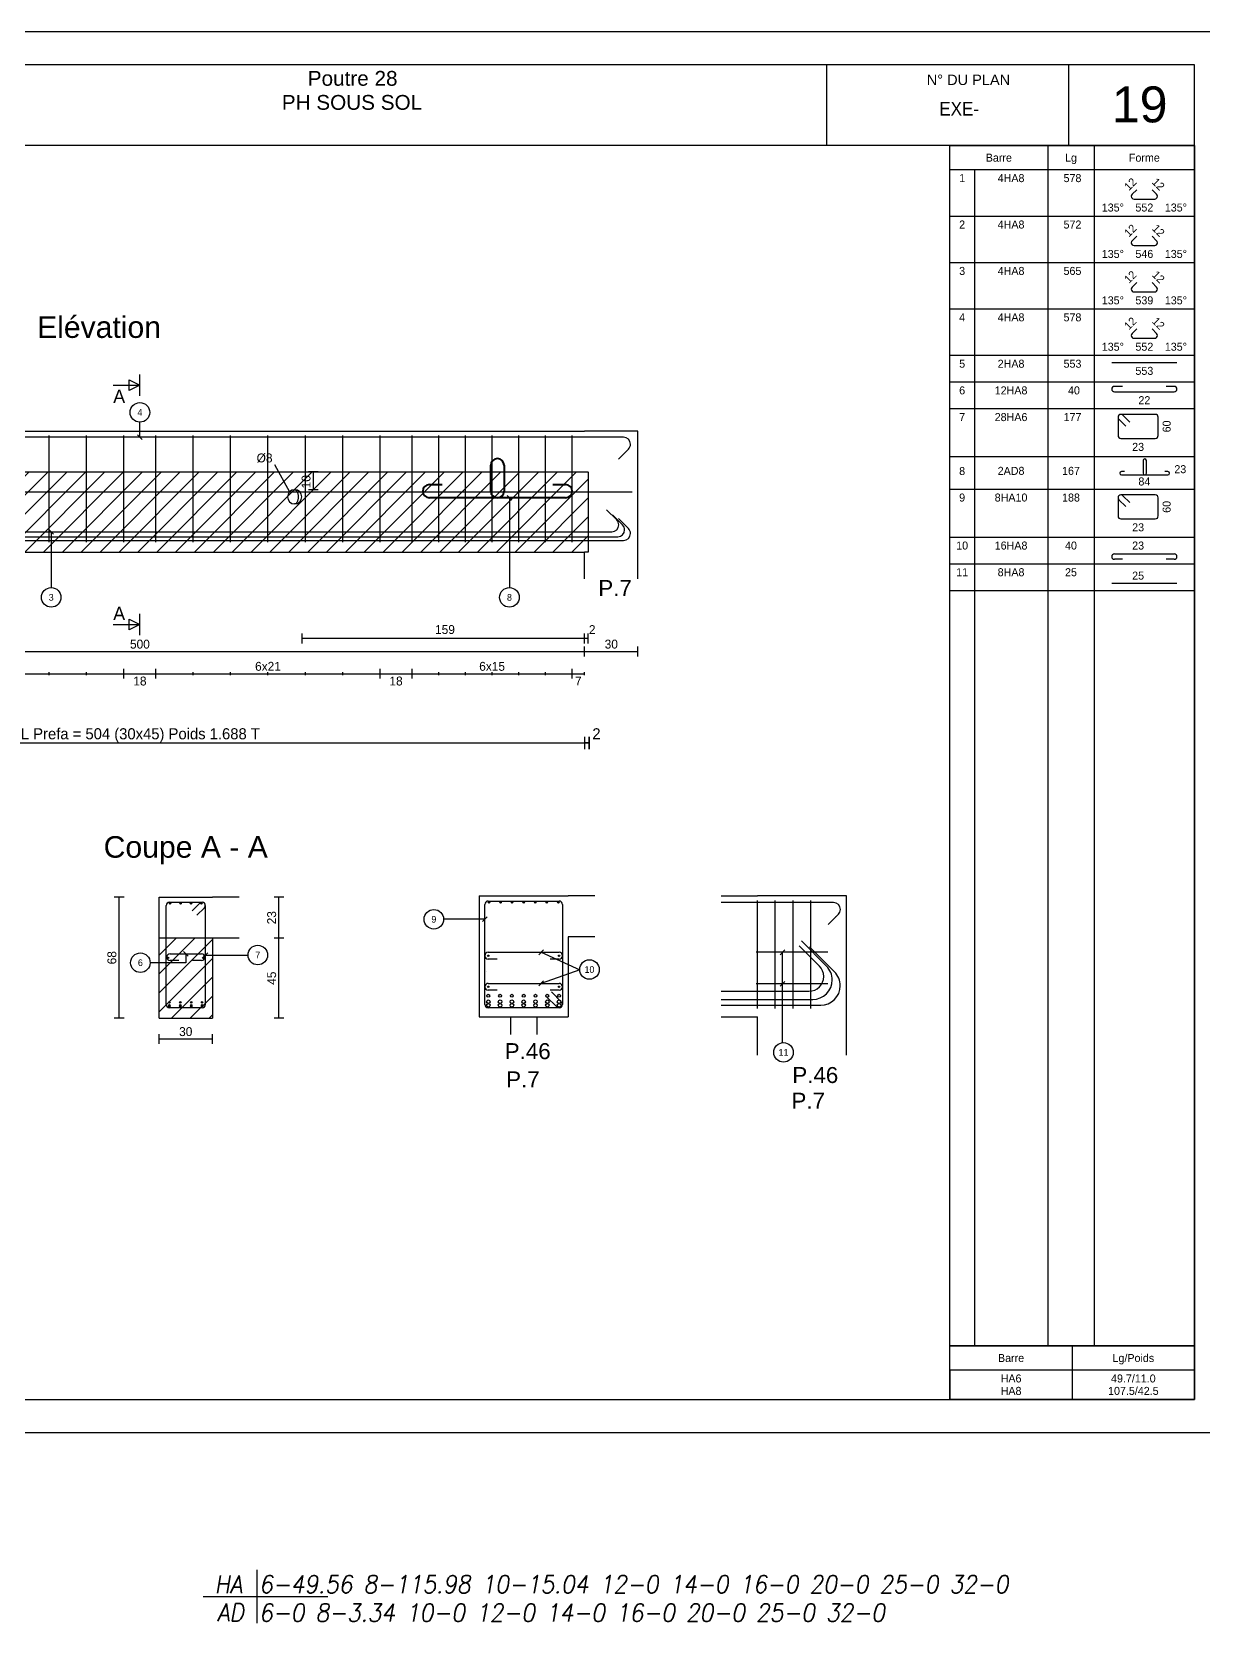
# Model space of a CAD drawing. Extents: x -12912 to 27386, y 1818 to 8189.
# Drawn here: x 9461 to 10120, y 3076 to 3971 of the extents above; entities that cross this region are included whole.
import ezdxf
from ezdxf.enums import TextEntityAlignment as Align

# ---------------------------------------------------------------- set-up
doc = ezdxf.new("R2010")
doc.units = 0
doc.header["$MEASUREMENT"] = 0
doc.linetypes.add('CONTINUE', pattern=[0])
doc.linetypes.add('MEDIUM_DASH', pattern=[0.5, 0.35, -0.15])
doc.layers.get('0').update_dxf_attribs({"linetype": 'CONTINUOUS'})
for name, color, linetype in [('1', 7, 'CONTINUOUS'), ('104', 7, 'CONTINUOUS'), ('173', 7, 'CONTINUOUS'), ('5', 7, 'CONTINUOUS'), ('6', 7, 'CONTINUOUS'), ('7', 7, 'CONTINUOUS'), ('GO-CARTOUCHE', 7, 'CONTINUOUS'), ('GO-TEXTE', 9, 'CONTINUOUS'), ('PYC-HACHURE', 7, 'CONTINUOUS'), ('RDC COFFRAGE', 7, 'CONTINUOUS'), ('STR_TXT', 102, 'CONTINUOUS')]:
    doc.layers.add(name, color=color, linetype=linetype)
doc.layers.add('PYC- HACHURES', color=7, linetype='CONTINUOUS', lineweight=18)
doc.styles.add('ARIAL', font='ARIAL.TTF')
doc.styles.add('Tableau', font='romans.shx', dxfattribs={"width": 0.9, "oblique": 10})
doc.styles.add('TEXTEBA', font='ARIAL.TTF')

# ---------------------------------------------------------------- blocks, each defined once
blk = doc.blocks.new('A$C2346579C')
at = {"layer": '173', "color": 173}
for points in [[(0, 1.9), (0, 1.9)], [(1.9, 3.8), (41.69, 3.8)], [(43.59, 1.9), (43.59, 1.9)], [(6.9, 0), (1.9, 0)], [(41.69, 0), (36.69, 0)]]:
    blk.add_lwpolyline(points, dxfattribs=at)
for centre, start, end in [((1.9, 1.9), 90, 180), ((1.9, 1.9), 180, 270), ((41.69, 1.9), 0, 90), ((41.69, 1.9), 270, 0)]:
    blk.add_arc(centre, 1.9, start, end, dxfattribs=at)
blk = doc.blocks.new('A$C25E25F4E')
at = {"layer": 'RDC COFFRAGE', "color": 5, "linetype": 'CONTINUE', "lineweight": 40, "ltscale": 0.01}
for points in [[(48.51, 3.75), (48.51, 18.3)], [(52.25, 22.05), (52.25, 22.05)], [(56, 18.3), (56, 3.75)], [(10.25, 3.75), (10.25, 3.75)], [(14, 7.49), (21.09, 7.49)], [(83.42, 7.49), (90.51, 7.49)], [(94.25, 3.75), (94.25, 3.75)], [(52.25, 0), (14, 0)], [(90.51, 0), (52.25, 0)]]:
    blk.add_lwpolyline(points, dxfattribs=at)
for centre, start, end in [((52.25, 18.3), 90, 180), ((52.25, 18.3), 0, 90), ((14, 3.75), 90, 180), ((14, 3.75), 180, 270), ((52.25, 3.75), 180, 270), ((52.25, 3.75), 270, 0), ((90.51, 3.75), 0, 90), ((90.51, 3.75), 270, 0)]:
    blk.add_arc(centre, 3.75, start, end, dxfattribs=at)
blk = doc.blocks.new('A$C5E66155F')
at = {"layer": '7', "color": 7}
for points in [[(2.01, 4.39), (2, 4)], [(2, 4), (2.01, 3.61)], [(2.04, 4.78), (2.01, 4.39)], [(2.01, 3.61), (2.04, 3.22)], [(2.09, 5.16), (2.04, 4.78)], [(2.04, 3.22), (2.09, 2.84)], [(2.15, 5.53), (2.09, 5.16)], [(2.09, 2.84), (2.15, 2.47)], [(2.24, 5.89), (2.15, 5.53)], [(2.15, 2.47), (2.24, 2.11)], [(2.34, 6.22), (2.24, 5.89)], [(2.24, 2.11), (2.34, 1.78)], [(2.45, 6.54), (2.34, 6.22)], [(2.34, 1.78), (2.45, 1.46)], [(2.59, 6.83), (2.45, 6.54)], [(2.45, 1.46), (2.59, 1.17)], [(2.73, 7.09), (2.59, 6.83)], [(2.59, 1.17), (2.73, 0.91)], [(2.89, 7.33), (2.73, 7.09)], [(2.73, 0.91), (2.89, 0.67)], [(3.06, 7.53), (2.89, 7.33)], [(2.89, 0.67), (3.06, 0.47)], [(3.23, 7.7), (3.06, 7.53)], [(3.06, 0.47), (3.23, 0.3)], [(3.42, 7.83), (3.23, 7.7)], [(3.23, 0.3), (3.42, 0.17)], [(3.61, 7.92), (3.42, 7.83)], [(3.42, 0.17), (3.61, 0.08)], [(3.8, 7.98), (3.61, 7.92)], [(3.61, 0.08), (3.8, 0.02)], [(4, 8), (3.8, 7.98)], [(3.8, 0.02), (4, 0)]]:
    blk.add_lwpolyline(points, dxfattribs=at)
blk.add_circle((4, 4), 4, dxfattribs=at)
blk = doc.blocks.new('Smallsp')
at = {"layer": 'STR_TXT', "linetype": 'Continuous'}
for points in [[(0, 15), (0, -15)], [(-30, 0), (40, 0)]]:
    blk.add_lwpolyline(points, dxfattribs=at)
at = {"layer": 'STR_TXT', "linetype": 'Continuous', "style": 'Tableau', "oblique": 10, "width": 0.9}
for s, p in [('HA', (-23.6, 1.89)), ('AD', (-22.2, -13.94))]:
    blk.add_text(s, height=10, dxfattribs=at).set_placement(p)
for tag, p in [('SPAD', (1.4, 1.89)), ('SPHA', (1.4, -14.11))]:
    blk.add_attdef(tag, p, '', height=10, dxfattribs=at)

msp = doc.modelspace()

# ---------------------------------------------------------------- hatches: boundary and pattern name
at = {"layer": 'PYC- HACHURES', "lineweight": 15}
h = msp.add_hatch(dxfattribs=at)
h.set_pattern_fill('ANSI31', color=104, scale=60, style=0)
h.set_pattern_definition([(45, (-2841.7045, 2802.576), (-5.303301, 5.303301), [])])
h.paths.add_polyline_path([(9773.821, 3723.015), (9269.821, 3723.015), (9269.821, 3678.015), (9773.821, 3678.015)])
h = msp.add_hatch(dxfattribs=at)
h.set_pattern_fill('ANSI31', color=104, scale=60, style=0)
h.set_pattern_definition([(45, (-2738.8225, 3897.259), (-5.303301, 5.303301), [])])
h.paths.add_polyline_path([(9562.588, 3460.878), (9532.588, 3460.878), (9532.588, 3415.878), (9562.588, 3415.878)])

# ---------------------------------------------------------------- linework, layer by layer
at = {"color": 7, "linetype": 'Continuous'}
for p, q in [((9730.095, 3416.64), (9730.095, 3406.668)), ((9745.057, 3416.64), (9745.057, 3406.668))]:
    msp.add_line(p, q, dxfattribs=at)
at = {"layer": '1', "color": 1}
for points in [[(9245.121, 3711.915), (9798.521, 3711.915)], [(9789.878, 3696.073), (9784.222, 3701.729)], [(9793.178, 3693.223), (9787.522, 3698.879)], [(9796.478, 3691.173), (9790.822, 3696.829)], [(9253.221, 3686.565), (9790.421, 3686.565)], [(9256.521, 3689.415), (9787.121, 3689.415)], [(9791.021, 3693.315), (9791.021, 3693.315)], [(9794.321, 3690.465), (9794.321, 3690.465)], [(9797.621, 3688.415), (9797.621, 3688.415)], [(9249.921, 3684.515), (9793.721, 3684.515)], [(9903.806, 3445.209), (9892.492, 3456.523)], [(9907.815, 3445.168), (9893.673, 3459.31)], [(9912.315, 3441.918), (9898.173, 3456.06)], [(9536.888, 3450.178), (9536.888, 3450.178)], [(9538.788, 3452.078), (9556.388, 3452.078)], [(9543.788, 3448.278), (9538.788, 3448.278)], [(9556.388, 3448.278), (9551.388, 3448.278)], [(9558.288, 3450.178), (9558.288, 3450.178)], [(9906.237, 3439.34), (9906.237, 3439.34)], [(9911.037, 3437.39), (9911.037, 3437.39)], [(9848.678, 3431.04), (9897.937, 3431.04)], [(9915.537, 3434.14), (9915.537, 3434.14)], [(9848.678, 3426.39), (9900.037, 3426.39)], [(9848.678, 3423.14), (9904.537, 3423.14)]]:
    msp.add_lwpolyline(points, dxfattribs=at)
for centre, radius in [((9537.688, 3449.778), 0.4), ((9557.488, 3449.778), 0.4), ((9717.676, 3428.54), 0.8), ((9724.309, 3428.54), 0.8), ((9730.943, 3428.54), 0.8), ((9737.576, 3428.54), 0.8), ((9744.209, 3428.54), 0.8), ((9750.843, 3428.54), 0.8), ((9757.476, 3428.54), 0.8), ((9538.388, 3424.778), 0.4), ((9538.388, 3423.178), 0.4), ((9538.388, 3422.378), 0.4), ((9544.521, 3424.778), 0.4), ((9544.521, 3423.178), 0.4), ((9544.521, 3422.378), 0.4), ((9550.654, 3424.778), 0.4), ((9550.654, 3423.178), 0.4), ((9550.654, 3422.378), 0.4), ((9556.788, 3424.778), 0.4), ((9556.788, 3423.178), 0.4), ((9556.788, 3422.378), 0.4), ((9717.676, 3425.14), 1), ((9717.676, 3423.14), 1), ((9724.309, 3425.14), 1), ((9724.309, 3423.14), 1), ((9730.943, 3425.14), 1), ((9730.943, 3423.14), 1), ((9737.576, 3425.14), 1), ((9737.576, 3423.14), 1), ((9744.209, 3425.14), 1), ((9744.209, 3423.14), 1), ((9750.843, 3425.14), 1), ((9750.843, 3423.14), 1), ((9757.476, 3425.14), 1), ((9757.476, 3423.14), 1)]:
    msp.add_circle(centre, radius, dxfattribs=at)
for centre, radius, start, end in [((9787.121, 3693.315), 3.9, 0, 45), ((9787.121, 3693.315), 3.9, 270, 0), ((9790.421, 3690.465), 3.9, 270, 0), ((9790.421, 3690.465), 3.9, 0, 45), ((9793.721, 3688.415), 3.9, 270, 0), ((9793.721, 3688.415), 3.9, 0, 45), ((9538.788, 3450.178), 1.9, 90, 180), ((9538.788, 3450.178), 1.9, 180, 270), ((9556.388, 3450.178), 1.9, 0, 90), ((9556.388, 3450.178), 1.9, 270, 0), ((9897.937, 3439.34), 8.3, 0, 45), ((9900.037, 3437.39), 11, 0, 45), ((9897.937, 3439.34), 8.3, 270, 0), ((9900.037, 3437.39), 11, 270, 0), ((9904.537, 3434.14), 11, 0, 45), ((9904.537, 3434.14), 11, 270, 0)]:
    msp.add_arc(centre, radius, start, end, dxfattribs=at)
at = {"layer": '104', "color": 104}
for points in [[(9521.821, 3765.765), (9521.821, 3777.765)], [(9506.821, 3771.765), (9521.821, 3771.765)], [(9521.821, 3631.265), (9521.821, 3643.265)], [(9506.821, 3637.265), (9521.821, 3637.265)]]:
    msp.add_lwpolyline(points, dxfattribs=at)
for points in [[(9521.821, 3771.765), (9515.821, 3768.765), (9515.821, 3774.765), (9521.821, 3771.765)], [(9521.821, 3637.265), (9515.821, 3634.265), (9515.821, 3640.265), (9521.821, 3637.265)]]:
    msp.add_lwpolyline(points, close=True, dxfattribs=at)
at = {"layer": '173', "color": 173}
for p, q in [((9908.482, 3452.929), (9868.262, 3452.929)), ((9908.482, 3435.239), (9868.262, 3435.239))]:
    msp.add_line(p, q, dxfattribs=at)
for points in [[(9977.195, 3906.498), (10114.695, 3906.498), (10114.695, 3231.562), (9977.195, 3231.562), (9977.195, 3906.498)], [(9977.195, 3231.562), (10114.695, 3231.562), (10114.695, 3201.562), (9977.195, 3201.562), (9977.195, 3231.562)]]:
    msp.add_lwpolyline(points, close=True, dxfattribs=at)
for points in [[(10032.195, 3906.498), (10032.195, 3231.562)], [(10058.32, 3906.498), (10058.32, 3231.562)], [(10114.695, 3892.998), (9977.195, 3892.998)], [(9990.945, 3892.998), (9990.945, 3231.562)], [(10079.132, 3878.025), (10079.132, 3878.025)], [(10082.198, 3881.739), (10079.591, 3879.132)], [(10080.698, 3876.459), (10092.317, 3876.459)], [(10093.424, 3879.132), (10090.816, 3881.739)], [(10093.882, 3878.025), (10093.882, 3878.025)], [(9977.195, 3866.906), (10114.695, 3866.906)], [(10079.132, 3851.932), (10079.132, 3851.932)], [(10082.198, 3855.647), (10079.591, 3853.039)], [(10080.698, 3850.367), (10092.317, 3850.367)], [(10093.424, 3853.039), (10090.816, 3855.647)], [(10093.882, 3851.932), (10093.882, 3851.932)], [(9977.195, 3840.814), (10114.695, 3840.814)], [(10079.132, 3825.84), (10079.132, 3825.84)], [(10082.198, 3829.554), (10079.591, 3826.947)], [(10080.698, 3824.274), (10092.317, 3824.274)], [(10093.424, 3826.947), (10090.816, 3829.554)], [(10093.882, 3825.84), (10093.882, 3825.84)], [(9977.195, 3814.721), (10114.695, 3814.721)], [(10082.198, 3803.462), (10079.591, 3800.855)], [(10093.424, 3800.855), (10090.816, 3803.462)], [(10079.132, 3799.748), (10079.132, 3799.748)], [(10080.698, 3798.182), (10092.317, 3798.182)], [(10093.882, 3799.748), (10093.882, 3799.748)], [(9977.195, 3788.629), (10114.695, 3788.629)], [(10068.185, 3784.629), (10104.829, 3784.629)], [(9977.195, 3773.629), (10114.695, 3773.629)], [(10068.185, 3769.629), (10068.185, 3769.629)], [(10074.185, 3771.129), (10069.685, 3771.129)], [(10069.685, 3768.129), (10103.329, 3768.129)], [(10103.329, 3771.129), (10098.829, 3771.129)], [(10104.829, 3769.629), (10104.829, 3769.629)], [(9977.195, 3758.629), (10114.695, 3758.629)], [(10071.732, 3753.759), (10071.732, 3743.499)], [(10071.732, 3753.759), (10071.732, 3753.759)], [(10072.207, 3752.614), (10076.025, 3748.795)], [(10073.352, 3755.379), (10073.352, 3755.379)], [(10092.662, 3755.379), (10073.352, 3755.379)], [(10078.316, 3751.086), (10074.498, 3754.905)], [(10094.282, 3743.499), (10094.282, 3753.759)], [(9793.721, 3742.515), (9249.921, 3742.515)], [(9470.821, 3683.515), (9470.821, 3743.515)], [(9491.821, 3683.515), (9491.821, 3743.515)], [(9512.821, 3683.515), (9512.821, 3743.515)], [(9530.821, 3683.515), (9530.821, 3743.515)], [(9551.821, 3683.515), (9551.821, 3743.515)], [(9572.821, 3683.515), (9572.821, 3743.515)], [(9593.821, 3683.515), (9593.821, 3743.515)], [(9614.821, 3683.515), (9614.821, 3743.515)], [(9635.821, 3683.515), (9635.821, 3743.515)], [(9656.821, 3683.515), (9656.821, 3743.515)], [(9674.821, 3683.515), (9674.821, 3743.515)], [(9689.821, 3683.515), (9689.821, 3743.515)], [(9704.821, 3683.515), (9704.821, 3743.515)], [(9719.821, 3683.515), (9719.821, 3743.515)], [(9734.821, 3683.515), (9734.821, 3743.515)], [(9749.821, 3683.515), (9749.821, 3743.515)], [(9764.821, 3683.515), (9764.821, 3743.515)], [(10073.352, 3741.879), (10092.662, 3741.879)], [(9790.822, 3730.2), (9796.478, 3735.857)], [(9797.621, 3738.615), (9797.621, 3738.615)], [(9977.195, 3731.629), (10114.695, 3731.629)], [(9977.195, 3731.629), (10114.695, 3731.629)], [(10075.393, 3723.254), (10073.621, 3723.254)], [(10085.747, 3729.457), (10085.747, 3722.318)], [(10087.62, 3722.318), (10087.62, 3729.457)], [(10099.747, 3723.254), (10097.975, 3723.254)], [(9977.195, 3713.399), (10114.695, 3713.399)], [(9977.195, 3713.399), (10114.695, 3713.399)], [(9977.195, 3713.399), (10114.695, 3713.399)], [(9977.195, 3713.399), (10114.695, 3713.399)], [(9977.195, 3713.399), (10114.695, 3713.399)], [(10072.684, 3722.318), (10072.684, 3722.318)], [(10073.621, 3721.381), (10086.684, 3721.381)], [(10086.684, 3721.381), (10099.747, 3721.381)], [(10100.684, 3722.318), (10100.684, 3722.318)], [(10071.732, 3708.529), (10071.732, 3698.269)], [(10071.732, 3708.529), (10071.732, 3708.529)], [(10072.207, 3707.384), (10076.025, 3703.565)], [(10073.352, 3710.149), (10073.352, 3710.149)], [(10092.662, 3710.149), (10073.352, 3710.149)], [(10078.316, 3705.856), (10074.498, 3709.675)], [(10094.282, 3698.269), (10094.282, 3708.529)], [(10073.352, 3696.649), (10092.662, 3696.649)], [(9977.195, 3686.399), (10114.695, 3686.399)], [(9977.195, 3686.399), (10114.695, 3686.399)], [(9977.195, 3686.399), (10114.695, 3686.399)], [(9977.195, 3686.399), (10114.695, 3686.399)], [(9977.195, 3686.399), (10114.695, 3686.399)], [(9977.195, 3686.399), (10114.695, 3686.399)], [(9977.195, 3686.399), (10114.695, 3686.399)], [(9977.195, 3686.399), (10114.695, 3686.399)], [(9977.195, 3686.399), (10114.695, 3686.399)], [(9977.195, 3686.399), (10114.695, 3686.399)], [(9977.195, 3671.399), (10114.695, 3671.399)], [(10068.185, 3675.399), (10068.185, 3675.399)], [(10069.685, 3676.899), (10103.329, 3676.899)], [(10074.185, 3673.899), (10069.685, 3673.899)], [(10103.329, 3673.899), (10098.829, 3673.899)], [(10104.829, 3675.399), (10104.829, 3675.399)], [(10068.185, 3660.399), (10104.829, 3660.399)], [(9977.195, 3656.399), (10114.695, 3656.399)], [(9977.195, 3656.399), (10114.695, 3656.399)], [(9538.388, 3481.078), (9556.788, 3481.078)], [(9556.788, 3481.078), (9556.788, 3481.078)], [(9717.676, 3481.74), (9757.476, 3481.74)], [(9724.309, 3481.74), (9724.309, 3481.74)], [(9730.943, 3481.74), (9730.943, 3481.74)], [(9737.576, 3481.74), (9737.576, 3481.74)], [(9744.209, 3481.74), (9744.209, 3481.74)], [(9750.843, 3481.74), (9750.843, 3481.74)], [(9757.476, 3481.74), (9757.476, 3481.74)], [(9911.737, 3480.94), (9848.678, 3480.94)], [(9869.037, 3421.34), (9869.037, 3482.14)], [(9879.037, 3421.34), (9879.037, 3482.14)], [(9889.037, 3421.34), (9889.037, 3482.14)], [(9899.037, 3421.34), (9899.037, 3482.14)], [(9536.588, 3423.478), (9536.588, 3479.278)], [(9551.272, 3476.308), (9555.515, 3480.55)], [(9558.061, 3478.005), (9553.818, 3473.762)], [(9558.588, 3479.278), (9558.588, 3423.478)], [(9558.588, 3479.278), (9558.588, 3479.278)], [(9715.776, 3423.64), (9715.776, 3479.84)], [(9759.376, 3479.84), (9759.376, 3423.64)], [(9759.376, 3479.84), (9759.376, 3479.84)], [(9908.838, 3468.626), (9914.495, 3474.282)], [(9915.637, 3477.04), (9915.637, 3477.04)], [(9716.45, 3441.951), (9716.45, 3441.951)], [(9750.476, 3427.953), (9756.133, 3422.297)], [(9758.82, 3424.984), (9753.163, 3430.64)], [(9556.788, 3421.678), (9538.388, 3421.678)], [(9757.476, 3421.74), (9717.676, 3421.74)], [(9724.309, 3421.74), (9724.309, 3421.74)], [(9730.943, 3421.74), (9730.943, 3421.74)], [(9737.576, 3421.74), (9737.576, 3421.74)], [(9744.209, 3421.74), (9744.209, 3421.74)], [(9750.843, 3421.74), (9750.843, 3421.74)], [(10045.945, 3231.562), (10045.945, 3201.562)], [(10114.695, 3218.062), (9977.195, 3218.062)], [(9977.195, 3218.062), (9977.195, 3201.562)]]:
    msp.add_lwpolyline(points, dxfattribs=at)
for centre in [(9538.788, 3480.378), (9544.654, 3480.378), (9550.521, 3480.378), (9556.388, 3480.378), (9718.076, 3480.94), (9724.576, 3480.94), (9731.076, 3480.94), (9737.576, 3480.94), (9744.076, 3480.94), (9750.576, 3480.94), (9757.076, 3480.94), (9717.676, 3451.014), (9757.466, 3451.014), (9717.676, 3433.576), (9757.466, 3433.576)]:
    msp.add_circle(centre, 0.4, dxfattribs=at)
for centre, radius, start, end in [((10080.698, 3878.025), 1.566, 135, 180), ((10080.698, 3878.025), 1.566, 180, 270), ((10092.317, 3878.025), 1.566, 270, 0), ((10092.317, 3878.025), 1.566, 0, 45), ((10080.698, 3851.932), 1.566, 135, 180), ((10080.698, 3851.932), 1.566, 180, 270), ((10092.317, 3851.932), 1.566, 270, 0), ((10092.317, 3851.932), 1.566, 0, 45), ((10080.698, 3825.84), 1.566, 135, 180), ((10080.698, 3825.84), 1.566, 180, 270), ((10092.317, 3825.84), 1.566, 270, 0), ((10092.317, 3825.84), 1.566, 0, 45), ((10080.698, 3799.748), 1.566, 135, 180), ((10080.698, 3799.748), 1.566, 180, 270), ((10092.317, 3799.748), 1.566, 270, 0), ((10092.317, 3799.748), 1.566, 0, 45), ((10069.685, 3769.629), 1.5, 90, 180), ((10069.685, 3769.629), 1.5, 180, 270), ((10103.329, 3769.629), 1.5, 0, 90), ((10103.329, 3769.629), 1.5, 270, 0), ((10073.352, 3753.759), 1.62, 90, 180), ((10073.352, 3753.759), 1.62, 180, 225), ((10073.352, 3753.759), 1.62, 45, 90), ((10092.662, 3753.759), 1.62, 0, 90), ((9793.721, 3738.615), 3.9, 0, 90), ((10073.352, 3743.499), 1.62, 180, 270), ((10092.662, 3743.499), 1.62, 270, 0), ((9793.721, 3738.615), 3.9, 315, 0), ((10073.621, 3722.318), 0.937, 90, 180), ((10086.684, 3729.457), 0.937, 90, 180), ((10086.684, 3729.457), 0.937, 0, 90), ((10099.747, 3722.318), 0.937, 0, 90), ((10073.621, 3722.318), 0.937, 180, 270), ((10086.684, 3722.318), 0.937, 180, 270), ((10086.684, 3722.318), 0.937, 270, 0), ((10099.747, 3722.318), 0.937, 270, 0), ((10073.352, 3708.529), 1.62, 90, 180), ((10073.352, 3708.529), 1.62, 180, 225), ((10073.352, 3708.529), 1.62, 45, 90), ((10092.662, 3708.529), 1.62, 0, 90), ((10073.352, 3698.269), 1.62, 180, 270), ((10092.662, 3698.269), 1.62, 270, 0), ((10069.685, 3675.399), 1.5, 90, 180), ((10069.685, 3675.399), 1.5, 180, 270), ((10103.329, 3675.399), 1.5, 0, 90), ((10103.329, 3675.399), 1.5, 270, 0), ((9538.388, 3479.278), 1.8, 90, 180), ((9556.788, 3479.278), 1.8, 90, 135), ((9556.788, 3479.278), 1.8, 0, 90), ((9717.676, 3479.84), 1.9, 90, 180), ((9757.476, 3479.84), 1.9, 0, 90), ((9911.737, 3477.04), 3.9, 0, 90), ((9556.788, 3479.278), 1.8, 315, 0), ((9911.737, 3477.04), 3.9, 315, 0), ((9538.388, 3423.478), 1.8, 180, 270), ((9556.788, 3423.478), 1.8, 270, 0), ((9717.676, 3423.64), 1.9, 180, 270), ((9757.476, 3423.64), 1.9, 225, 270), ((9757.476, 3423.64), 1.9, 270, 0), ((9757.476, 3423.64), 1.9, 0, 45)]:
    msp.add_arc(centre, radius, start, end, dxfattribs=at)
at = {"layer": '5', "color": 5}
for p, q in [((9597.419, 3727.141), (9605.907, 3711.755)), ((9612.821, 3632.121), (9612.821, 3626.621)), ((9771.821, 3629.371), (9612.821, 3629.371)), ((9773.821, 3629.371), (9771.821, 3629.371))]:
    msp.add_line(p, q, dxfattribs=at)
for points in [[(9622.1, 3723.015), (9616.6, 3723.015)], [(9619.35, 3713.015), (9619.35, 3723.015)], [(9622.1, 3713.015), (9616.6, 3713.015)], [(9771.821, 3626.621), (9771.821, 3632.121)], [(9771.821, 3619.348), (9771.821, 3624.848)], [(9773.821, 3626.621), (9773.821, 3632.121)], [(9801.821, 3619.348), (9801.821, 3624.848)], [(9271.821, 3622.098), (9771.821, 3622.098)], [(9771.821, 3622.098), (9801.821, 3622.098)], [(9386.821, 3609.598), (9512.821, 3609.598)], [(9449.821, 3609.598), (9470.821, 3609.598)], [(9470.821, 3608.681), (9470.821, 3610.515)], [(9470.821, 3609.598), (9491.821, 3609.598)], [(9491.821, 3608.681), (9491.821, 3610.515)], [(9491.821, 3609.598), (9512.821, 3609.598)], [(9512.821, 3606.848), (9512.821, 3612.348)], [(9512.821, 3608.681), (9512.821, 3610.515)], [(9512.821, 3609.598), (9530.821, 3609.598)], [(9530.821, 3606.848), (9530.821, 3612.348)], [(9530.821, 3608.681), (9530.821, 3610.515)], [(9530.821, 3609.598), (9551.821, 3609.598)], [(9530.821, 3609.598), (9656.821, 3609.598)], [(9551.821, 3608.681), (9551.821, 3610.515)], [(9551.821, 3609.598), (9572.821, 3609.598)], [(9572.821, 3608.681), (9572.821, 3610.515)], [(9572.821, 3609.598), (9593.821, 3609.598)], [(9593.821, 3608.681), (9593.821, 3610.515)], [(9593.821, 3609.598), (9614.821, 3609.598)], [(9614.821, 3608.681), (9614.821, 3610.515)], [(9614.821, 3609.598), (9635.821, 3609.598)], [(9635.821, 3608.681), (9635.821, 3610.515)], [(9635.821, 3609.598), (9656.821, 3609.598)], [(9656.821, 3606.848), (9656.821, 3612.348)], [(9656.821, 3608.681), (9656.821, 3610.515)], [(9656.821, 3609.598), (9674.821, 3609.598)], [(9674.821, 3606.848), (9674.821, 3612.348)], [(9674.821, 3608.681), (9674.821, 3610.515)], [(9674.821, 3609.598), (9689.821, 3609.598)], [(9674.821, 3609.598), (9764.821, 3609.598)], [(9689.821, 3608.681), (9689.821, 3610.515)], [(9689.821, 3609.598), (9704.821, 3609.598)], [(9704.821, 3608.681), (9704.821, 3610.515)], [(9704.821, 3609.598), (9719.821, 3609.598)], [(9719.821, 3608.681), (9719.821, 3610.515)], [(9719.821, 3609.598), (9734.821, 3609.598)], [(9734.821, 3608.681), (9734.821, 3610.515)], [(9734.821, 3609.598), (9749.821, 3609.598)], [(9749.821, 3608.681), (9749.821, 3610.515)], [(9749.821, 3609.598), (9764.821, 3609.598)], [(9764.821, 3606.848), (9764.821, 3612.348)], [(9764.821, 3608.681), (9764.821, 3610.515)], [(9764.821, 3609.598), (9771.821, 3609.598)], [(9771.821, 3608.681), (9771.821, 3610.515)], [(9512.921, 3483.878), (9507.421, 3483.878)], [(9510.171, 3415.878), (9510.171, 3483.878)], [(9602.754, 3483.878), (9597.254, 3483.878)], [(9600.004, 3460.878), (9600.004, 3483.878)], [(9912.737, 3473.29), (9912.737, 3473.29)], [(9602.754, 3460.878), (9597.254, 3460.878)], [(9600.004, 3415.878), (9600.004, 3460.878)], [(9512.921, 3415.878), (9507.421, 3415.878)], [(9602.754, 3415.878), (9597.254, 3415.878)], [(9532.588, 3401.461), (9532.588, 3406.961)], [(9532.588, 3404.211), (9562.588, 3404.211)], [(9562.588, 3401.461), (9562.588, 3406.961)]]:
    msp.add_lwpolyline(points, dxfattribs=at)
at = {"layer": '6', "color": 6}
for points in [[(9521.821, 3742.515), (9521.821, 3751.015)], [(9520.495, 3743.841), (9523.147, 3741.189)], [(9730.886, 3707.139), (9728.235, 3709.79)], [(9729.56, 3708.464), (9729.56, 3658.015)], [(9473.275, 3688.089), (9470.623, 3690.741)], [(9471.949, 3689.415), (9471.949, 3658.015)], [(9714.45, 3470.179), (9717.102, 3472.831)], [(9715.776, 3471.505), (9692.576, 3471.505)], [(9748.782, 3454.239), (9746.13, 3451.588)], [(9884.365, 3454.239), (9881.714, 3451.588)], [(9547.588, 3447.078), (9527.588, 3447.078)], [(9548.914, 3450.752), (9546.262, 3453.403)], [(9547.588, 3452.078), (9547.588, 3447.078)], [(9559.914, 3452.703), (9557.262, 3450.052)], [(9558.588, 3451.378), (9582.588, 3451.378)], [(9747.456, 3452.914), (9769.05, 3443.155)], [(9883.039, 3402.132), (9883.039, 3452.929)], [(9748.782, 3436.802), (9746.13, 3434.15)], [(9769.05, 3443.155), (9747.419, 3435.476)], [(9884.365, 3436.565), (9881.714, 3433.914)]]:
    msp.add_lwpolyline(points, dxfattribs=at)
for centre in [(9521.821, 3756.515), (9471.949, 3652.515), (9729.56, 3652.515), (9687.076, 3471.505), (9588.088, 3451.378), (9522.088, 3447.078), (9774.549, 3443.242), (9883.647, 3396.666)]:
    msp.add_circle(centre, 5.5, dxfattribs=at)
at = {"layer": '7', "color": 7, "linetype": 'MEDIUM_DASH'}
for p, q in [((9269.821, 3723.015), (9773.821, 3723.015)), ((9562.588, 3460.878), (9532.588, 3460.878))]:
    msp.add_line(p, q, dxfattribs=at)
at = {"layer": '7', "color": 7, "linetype": 'Continuous'}
for p, q in [((9773.821, 3723.015), (9773.821, 3678.015)), ((9773.821, 3678.015), (9771.821, 3678.015))]:
    msp.add_line(p, q, dxfattribs=at)
at = {"layer": '7', "color": 7}
for points in [[(9271.821, 3746.015), (9771.821, 3746.015)], [(9801.821, 3746.015), (9771.821, 3746.015)], [(9801.821, 3746.015), (9786.821, 3746.015)], [(9801.821, 3663.015), (9801.821, 3746.015)], [(9271.821, 3678.015), (9771.821, 3678.015)], [(9771.821, 3663.015), (9771.821, 3678.015)], [(9801.821, 3663.015), (9801.821, 3678.015)], [(9532.588, 3483.878), (9562.588, 3483.878)], [(9532.588, 3415.878), (9532.588, 3483.878)], [(9577.588, 3483.878), (9562.588, 3483.878)], [(9712.576, 3484.64), (9762.576, 3484.64)], [(9712.576, 3484.64), (9712.576, 3416.64)], [(9777.576, 3484.64), (9762.576, 3484.64)], [(9848.678, 3484.64), (9869.037, 3484.64)], [(9919.037, 3484.64), (9869.037, 3484.64)], [(9919.037, 3484.64), (9894.037, 3484.64)], [(9919.037, 3395.056), (9919.037, 3484.64)], [(9577.588, 3460.878), (9562.588, 3460.878)], [(9562.588, 3460.878), (9562.588, 3415.878)], [(9777.576, 3461.64), (9762.576, 3461.64)], [(9762.576, 3461.64), (9762.576, 3416.64)], [(9532.588, 3415.878), (9562.588, 3415.878)], [(9712.576, 3416.64), (9762.576, 3416.64)], [(9848.678, 3416.64), (9869.037, 3416.64)], [(9869.037, 3395.056), (9869.037, 3416.64)], [(9919.037, 3395.056), (9919.037, 3416.64)]]:
    msp.add_lwpolyline(points, dxfattribs=at)
at = {"layer": 'GO-CARTOUCHE', "linetype": 'Continuous'}
for points in [[(10133.254, 3183.004), (10133.254, 3970.504), (9019.617, 3970.504), (9019.617, 3183.004)], [(10114.695, 3201.562), (10114.695, 3951.945), (9038.176, 3951.945), (9038.176, 3201.562)]]:
    msp.add_lwpolyline(points, close=True, dxfattribs=at)
at = {"layer": 'GO-TEXTE', "color": 7}
for points in [[(9907.892, 3951.945), (9907.892, 3906.498)], [(10043.951, 3951.945), (10043.951, 3906.498)], [(10114.695, 3906.498), (9038.176, 3906.498)]]:
    msp.add_lwpolyline(points, dxfattribs=at)
at = {"layer": 'PYC-HACHURE'}
for points in [[(9269.198, 3570.664), (9774.31, 3570.664)], [(9771.821, 3574.086), (9771.821, 3567.241)], [(9774.31, 3570.664), (9771.821, 3570.664)], [(9774.31, 3567.241), (9774.31, 3574.086)], [(9774.31, 3574.086), (9774.31, 3567.241)]]:
    msp.add_lwpolyline(points, dxfattribs=at)

# ---------------------------------------------------------------- block references
at = {"color": 7, "linetype": 'Continuous'}
for p in [(9715.776, 3449.114), (9715.776, 3431.676)]:
    msp.add_blockref('A$C2346579C', p, dxfattribs=at)
at = {"layer": '7', "color": 7, "linetype": 'Continuous'}
msp.add_blockref('A$C25E25F4E', (9670.588, 3708.464), dxfattribs=at)
at = {"layer": '7', "color": 7, "linetype": 'Continuous', "xscale": -1}
msp.add_blockref('A$C5E66155F', (9612.821, 3705.015), dxfattribs=at)
at = {"layer": 'STR_TXT', "linetype": 'Continuous'}
msp.add_blockref('Smallsp', (9587.474, 3090.709), dxfattribs=at).add_auto_attribs({'SPHA': '6-0 8-3.34 10-0 12-0 14-0 16-0 20-0 25-0 32-0 ', 'SPAD': '6-49.56 8-115.98 10-15.04 12-0 14-0 16-0 20-0 25-0 32-0 '})

# ---------------------------------------------------------------- texts
at = {"style": 'ARIAL'}
for s, height, p in [('Elévation', 12.1293, (9498.837, 3804.465)), ('Coupe A - A', 12.12935, (9547.588, 3512.178))]:
    msp.add_text(s, height=height, dxfattribs=at).set_placement(p, align=Align.MIDDLE_CENTER)
for s, p in [('P.7', (9779.516, 3662.26)), ('P.46', (9726.926, 3401.844)), ('P.7', (9727.724, 3385.965)), ('P.46', (9888.602, 3388.414)), ('P.7', (9888.115, 3373.96))]:
    msp.add_text(s, height=8.9847, dxfattribs=at).set_placement(p, align=Align.TOP_LEFT)
at = {"layer": '104', "color": 104}
msp.add_text('A', height=7.5, dxfattribs=at).set_placement((9506.821, 3769.295), align=Align.TOP_LEFT)
msp.add_text('A', height=7.5, dxfattribs=at).set_placement((9506.821, 3639.734))
at = {"layer": '173', "color": 173}
for s, p in [('Barre', (10004.695, 3899.748)), ('Lg', (10045.257, 3899.748)), ('Forme', (10086.507, 3899.748)), ('Barre', (10011.57, 3224.812)), ('Lg/Poids', (10080.32, 3224.812))]:
    msp.add_text(s, height=4.5, dxfattribs=at).set_placement(p, align=Align.MIDDLE_CENTER)
for s, p in [('1', (9984.07, 3890.498)), ('4HA8', (10011.57, 3890.498)), (' 578', (10045.257, 3890.498)), ('552', (10086.507, 3873.959)), ('2', (9984.07, 3864.406)), ('4HA8', (10011.57, 3864.406)), (' 572', (10045.257, 3864.406)), ('546', (10086.507, 3847.867)), ('3', (9984.07, 3838.314)), ('4HA8', (10011.57, 3838.314)), (' 565', (10045.257, 3838.314)), ('539', (10086.507, 3821.774)), ('4', (9984.07, 3812.221)), ('4HA8', (10011.57, 3812.221)), (' 578', (10045.257, 3812.221)), ('552', (10086.507, 3795.682)), ('5', (9984.07, 3786.129)), ('2HA8', (10011.57, 3786.129)), (' 553', (10045.257, 3786.129)), ('553', (10086.507, 3782.129)), ('6', (9984.07, 3771.129)), ('12HA8', (10011.57, 3771.129)), ('  40', (10045.257, 3771.129)), ('22', (10086.507, 3765.629)), ('7', (9984.07, 3756.129)), ('28HA6', (10011.57, 3756.129)), (' 177', (10045.257, 3756.129)), ('23', (10083.007, 3739.379)), ('8', (9984.07, 3725.79)), ('2AD8', (10011.57, 3725.899)), ('167', (10045.257, 3725.899)), ('23', (10106.715, 3726.837)), ('84', (10086.507, 3719.922)), ('9', (9984.07, 3710.899)), ('8HA10', (10011.57, 3710.899)), ('188', (10045.257, 3710.899)), ('23', (10083.007, 3694.149)), ('10', (9984.07, 3683.899)), ('16HA8', (10011.57, 3683.899)), ('40', (10045.257, 3683.899)), ('23', (10083.007, 3683.899)), ('11', (9984.07, 3668.899)), ('8HA8', (10011.57, 3668.899)), ('25', (10045.257, 3668.899)), ('25', (10083.007, 3666.986)), ('HA6', (10011.57, 3215.562)), ('49.7/11.0', (10080.32, 3215.562)), ('HA8', (10011.57, 3208.562)), ('107.5/42.5', (10080.32, 3208.562))]:
    msp.add_text(s, height=4.5, dxfattribs=at).set_placement(p, align=Align.TOP_CENTER)
for p in [(10077.823, 3880.899), (10077.823, 3854.807), (10077.823, 3828.715), (10077.823, 3802.622)]:
    msp.add_text('12', height=4.5, rotation=45, dxfattribs=at).set_placement(p)
for p in [(10095.192, 3880.899), (10095.192, 3854.807), (10095.192, 3828.715), (10095.192, 3802.622)]:
    msp.add_text('12', height=4.5, rotation=315, dxfattribs=at).set_placement(p, align=Align.RIGHT)
for p in [(10075.007, 3873.959), (10075.007, 3847.867), (10075.007, 3821.774), (10075.007, 3795.682)]:
    msp.add_text('135°', height=4.5, dxfattribs=at).set_placement(p, align=Align.TOP_RIGHT)
for p in [(10098.007, 3873.959), (10098.007, 3847.867), (10098.007, 3821.774), (10098.007, 3795.682)]:
    msp.add_text('135°', height=4.5, dxfattribs=at).set_placement(p, align=Align.TOP_LEFT)
for p in [(10096.782, 3748.629), (10096.782, 3703.399)]:
    msp.add_text('60', height=4.5, rotation=90, dxfattribs=at).set_placement(p, align=Align.TOP_CENTER)
at = {"layer": '5', "color": 5}
for s, p in [('10', (9617.709, 3717.515)), ('23', (9598.373, 3472.378)), ('68', (9508.54, 3449.878)), ('45', (9598.373, 3438.378))]:
    msp.add_text(s, height=5, rotation=90, dxfattribs=at).set_placement(p, align=Align.CENTER)
for s, p in [('500', (9521.821, 3623.729)), ('30', (9786.821, 3623.729)), ('6x21', (9593.821, 3611.229)), ('6x15', (9719.821, 3611.229)), ('30', (9547.588, 3405.842))]:
    msp.add_text(s, height=5, dxfattribs=at).set_placement(p, align=Align.CENTER)
for s, p in [('18', (9521.821, 3607.967)), ('18', (9665.821, 3607.967)), ('7', (9768.321, 3607.967))]:
    msp.add_text(s, height=5, dxfattribs=at).set_placement(p, align=Align.TOP_CENTER)
at = {"layer": '5', "color": 5, "char_height": 5}
for s, insert, attachment_point in [('Ø8', (9587.448, 3733.4), 1), ('159', (9693.321, 3634.38), 5), ('2', (9776.081, 3634.38), 5)]:
    msp.add_mtext(s, dxfattribs=dict(at, insert=insert, attachment_point=attachment_point))
at = {"layer": '6', "color": 6}
for s, p in [('4', (9521.821, 3756.515)), ('3', (9471.949, 3652.515)), ('8', (9729.56, 3652.515)), ('9', (9687.076, 3471.505)), ('6', (9522.088, 3447.078)), ('7', (9588.088, 3451.378)), ('10', (9774.549, 3443.242)), ('11', (9883.647, 3396.666))]:
    msp.add_text(s, height=3.75, dxfattribs=at).set_placement(p, align=Align.MIDDLE_CENTER)
at = {"layer": 'GO-CARTOUCHE', "color": 2, "style": 'TEXTEBA'}
msp.add_text('19', height=20.1986, dxfattribs=at).set_placement((10068.171, 3919.597))
at = {"layer": 'GO-CARTOUCHE', "color": 2, "style": 'TEXTEBA', "width": 0.9}
msp.add_text('EXE-', height=7.6364, dxfattribs=at).set_placement((9982.394, 3923.43), align=Align.CENTER)
at = {"layer": 'GO-TEXTE', "color": 2, "style": 'TEXTEBA'}
for s, height, p in [('Poutre 28', 8.3314, (9616.186, 3940.178)), ('PH SOUS SOL', 8.33139, (9601.595, 3926.664))]:
    msp.add_text(s, height=height, dxfattribs=at).set_placement(p)
at = {"layer": 'GO-TEXTE', "style": 'TEXTEBA'}
msp.add_text('N° DU PLAN', height=5.8564, dxfattribs=at).set_placement((9987.618, 3940.602), align=Align.CENTER)
at = {"layer": 'PYC-HACHURE'}
for s, height, p in [('L Prefa = 504 (30x45) Poids 1.688 T', 6.22222, (9522.079, 3572.699)), ('2', 6.222, (9778.489, 3572.699))]:
    msp.add_text(s, height=height, dxfattribs=at).set_placement(p, align=Align.CENTER)

doc.saveas('drawing.dxf')
